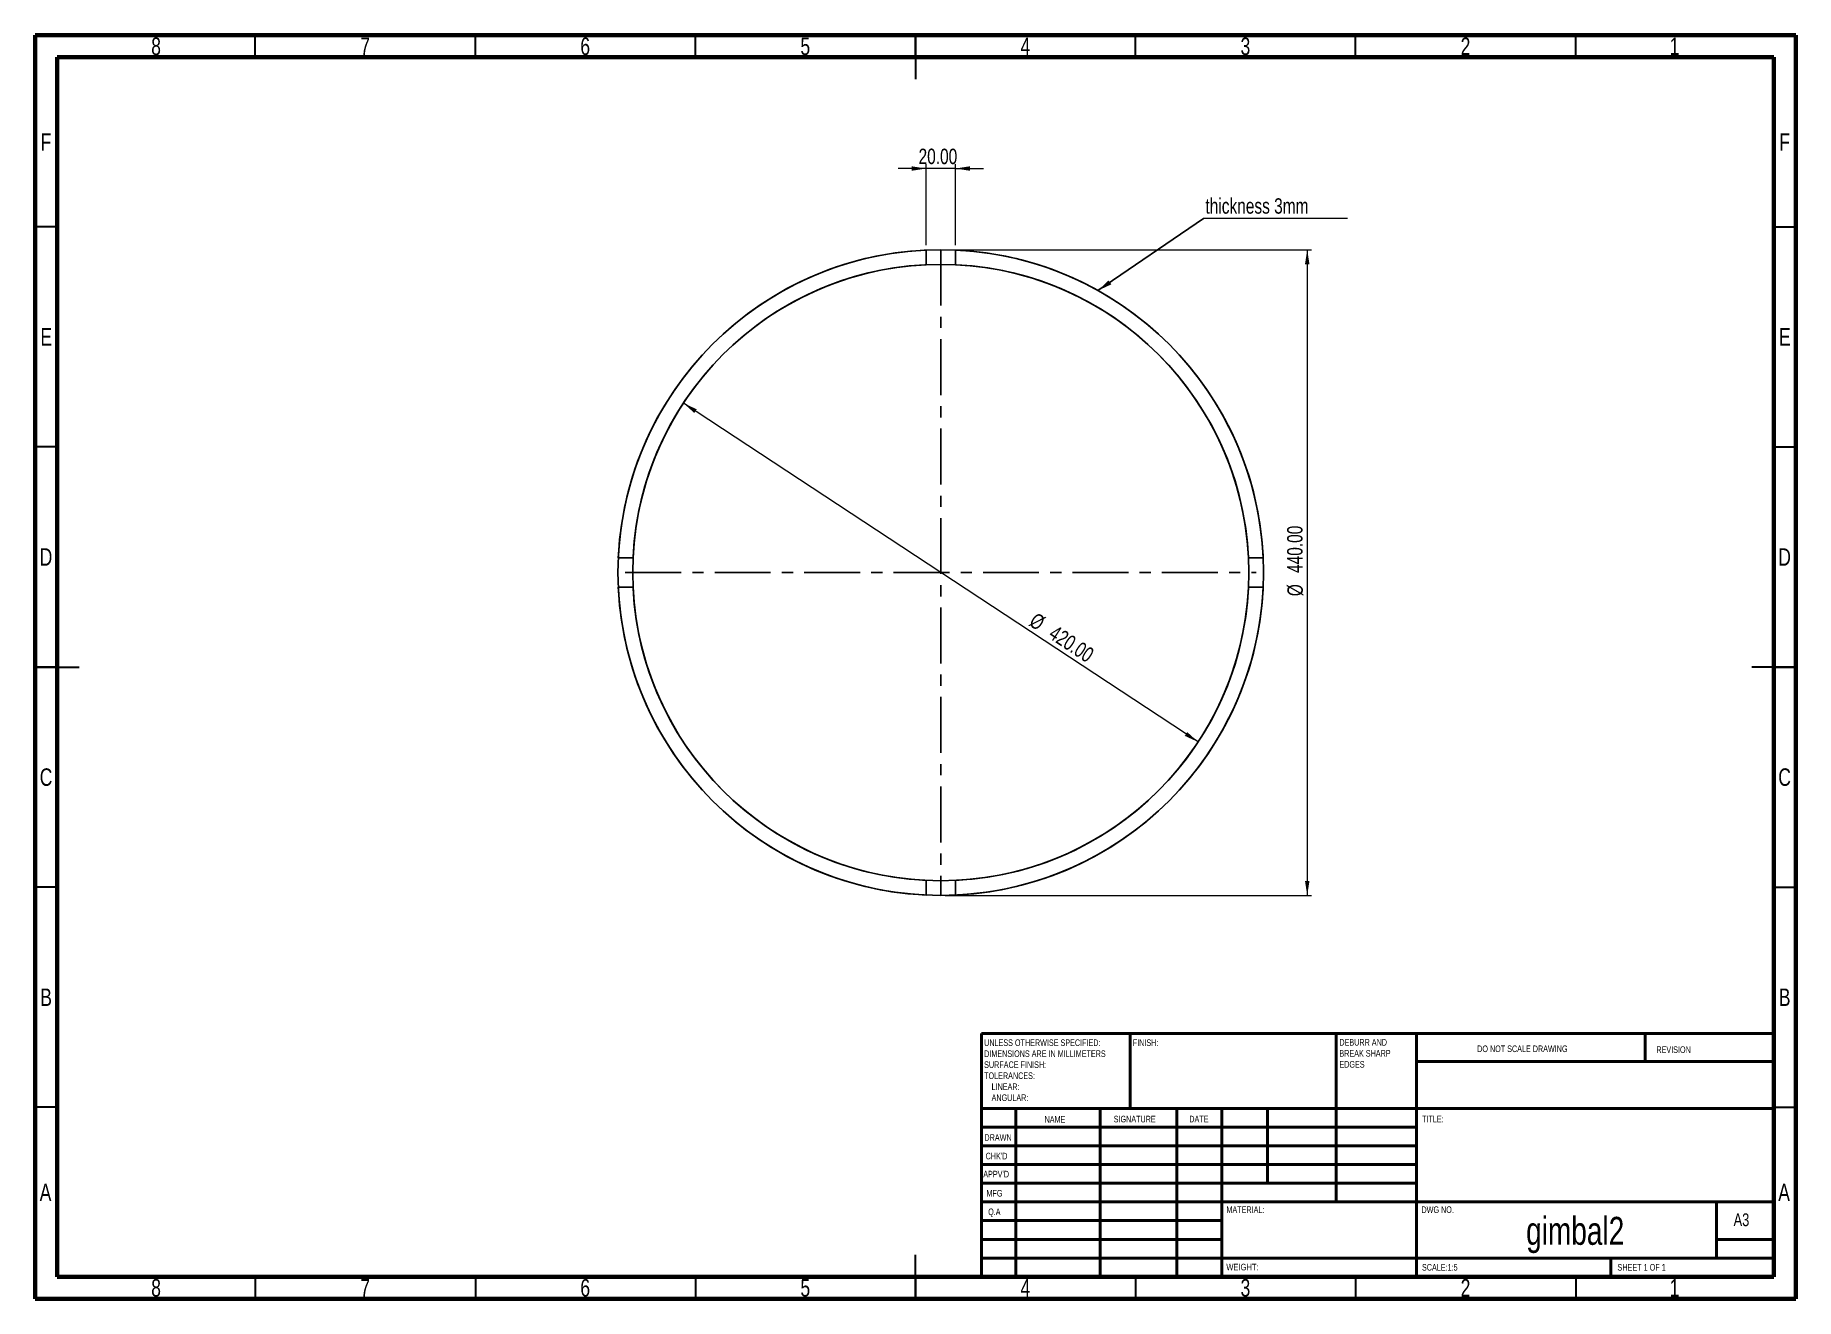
# Model space of a CAD drawing. Header units: millimetres. Extents: x 15 to 415, y 5 to 292.
import ezdxf

# ---------------------------------------------------------------- set-up
doc = ezdxf.new("R2010")
doc.units = ezdxf.units.MM
doc.linetypes.add('CENTERX2', pattern=[20.32, 12.7, -2.54, 2.54, -2.54])
doc.styles.add('SLDTEXTSTYLE0', font='TXT', dxfattribs={"width": 0.75})
doc.styles.add('SLDTEXTSTYLE1', font='TXT', dxfattribs={"width": 0.686449})
doc.styles.add('SLDTEXTSTYLE2', font='TXT', dxfattribs={"width": 0.6875})
doc.dimstyles.new('SLDDIMSTYLE0', dxfattribs={"dimtxt": 3.5, "dimasz": 3.302, "dimexe": 0, "dimexo": 0.0625, "dimgap": 0.875, "dimtad": 1, "dimlfac": 3, "dimrnd": 1e-09, "dimzin": 4, "dimdsep": 46, "dimtxsty": 'SLDTEXTSTYLE0', "dimsah": 1, "dimcen": 0, "dimadec": 0, "dimazin": 1, "dimtfac": 1, "dimtmove": 0, "dimatfit": 3, "dimfxl": 0, "dimfrac": 2, "dimtolj": 1, "dimtzin": 12, "dimarcsym": 0})
doc.dimstyles.new('SLDDIMSTYLE1', dxfattribs={"dimtxt": 3.5, "dimasz": 3.302, "dimexe": 0, "dimexo": 0.0625, "dimgap": 0.875, "dimtad": 1, "dimlfac": 3, "dimrnd": 1e-09, "dimzin": 4, "dimdsep": 46, "dimtxsty": 'SLDTEXTSTYLE0', "dimsah": 1, "dimcen": 0.09, "dimadec": 0, "dimazin": 1, "dimtfac": 1, "dimtmove": 0, "dimatfit": 0, "dimfxl": 0, "dimfrac": 2, "dimtolj": 1, "dimtzin": 12, "dimarcsym": 0})
doc.dimstyles.new('SLDDIMSTYLE2', dxfattribs={"dimtxt": 3.5, "dimasz": 3.302, "dimexe": 0, "dimexo": 0.0625, "dimgap": 0.875, "dimtad": 1, "dimlfac": 3, "dimrnd": 1e-09, "dimzin": 4, "dimdsep": 46, "dimtxsty": 'SLDTEXTSTYLE0', "dimsah": 1, "dimcen": 0.09, "dimadec": 0, "dimazin": 1, "dimtfac": 1, "dimtofl": 0, "dimtmove": 0, "dimatfit": 3, "dimfxl": 0, "dimfrac": 2, "dimtolj": 1, "dimtzin": 12, "dimarcsym": 0})
doc.dimstyles.new('SLDDIMSTYLE3', dxfattribs={"dimtxt": 0.18, "dimasz": 3.302, "dimexe": 0, "dimexo": 0.0625, "dimgap": 0, "dimtad": 0, "dimtih": 1, "dimtoh": 1, "dimdec": 0, "dimrnd": 1e-09, "dimzin": 0, "dimdsep": 46, "dimtxsty": 'Standard', "dimsah": 1, "dimcen": 0.09, "dimadec": 0, "dimazin": 0, "dimtfac": 3.302, "dimtdec": 0, "dimtofl": 0, "dimtmove": 0, "dimatfit": 3, "dimfxl": 0, "dimfrac": 2, "dimtolj": 1, "dimtzin": 0, "dimarcsym": 0})

# ---------------------------------------------------------------- blocks, each defined once
blk = doc.blocks.new('SW_NOTE_0')
at = {"color": 0, "linetype": 'Continuous', "lineweight": 0, "char_height": 1.5, "attachment_point": 1, "style": 'SLDTEXTSTYLE0'}
for s, insert in [('UNLESS OTHERWISE SPECIFIED:', (0, 1.93)), ('SURFACE FINISH:', (0, -3.07)), ('DIMENSIONS ARE IN MILLIMETERS', (0, -0.57)), ('TOLERANCES:', (0, -5.57)), ('ANGULAR:', (1.69, -10.57)), ('LINEAR:', (1.69, -8.07))]:
    blk.add_mtext(s, dxfattribs=dict(at, insert=insert))
blk = doc.blocks.new('SW_NOTE_0_1')
at = {"color": 0, "linetype": 'Continuous', "lineweight": 0, "char_height": 1.5, "attachment_point": 1, "style": 'SLDTEXTSTYLE0'}
for s, insert in [('DEBURR AND', (0, 1.93)), ('BREAK SHARP', (0, -0.57)), ('EDGES', (0, -3.07))]:
    blk.add_mtext(s, dxfattribs=dict(at, insert=insert))
blk = doc.blocks.new('_D')
at = {"color": 7, "linetype": 'Continuous', "lineweight": 0}
blk.add_line((279.21, 131.47), (162.27, 208.43), dxfattribs=at)
at = {"color": 7, "linetype": 'Continuous', "lineweight": 18}
for points in [[(162.27, 208.43), (164.75, 206.2), (165.3, 207.04)], [(279.21, 131.47), (276.74, 133.71), (276.18, 132.86)]]:
    blk.add_solid(points, dxfattribs=at)
at = {"color": 7, "linetype": 'Continuous', "lineweight": 18, "char_height": 3.5, "attachment_point": 1, "rotation": 326.6518, "style": 'SLDTEXTSTYLE0'}
for s, insert in [('%%c', (242.48, 161.04)), ('420.00', (246.92, 158.18))]:
    blk.add_mtext(s, dxfattribs=dict(at, insert=insert))
blk = doc.blocks.new('_D_1')
at = {"color": 7, "linetype": 'Continuous', "lineweight": 0}
for p, q in [((217.41, 261.72), (211.06, 261.72)), ((217.41, 244.29), (217.41, 262.72)), ((224.07, 261.72), (217.41, 261.72)), ((224.07, 244.29), (224.07, 262.72)), ((224.07, 261.72), (230.42, 261.72))]:
    blk.add_line(p, q, dxfattribs=at)
at = {"color": 7, "linetype": 'Continuous', "lineweight": 18}
for points in [[(217.41, 261.72), (214.11, 262.23), (214.11, 261.21)], [(224.07, 261.72), (227.38, 261.21), (227.38, 262.23)]]:
    blk.add_solid(points, dxfattribs=at)
at = {"color": 7, "linetype": 'Continuous', "lineweight": 18, "insert": (215.7, 266.23), "char_height": 3.5, "attachment_point": 1, "style": 'SLDTEXTSTYLE0'}
blk.add_mtext('20.00', dxfattribs=at)
blk = doc.blocks.new('_D_2')
at = {"color": 7, "linetype": 'Continuous', "lineweight": 0}
for p, q in [((221.74, 243.29), (305, 243.29)), ((304, 243.29), (304, 96.62)), ((221.74, 96.62), (305, 96.62))]:
    blk.add_line(p, q, dxfattribs=at)
at = {"color": 7, "linetype": 'Continuous', "lineweight": 18}
for points in [[(304, 243.29), (303.49, 239.99), (304.51, 239.99)], [(304, 96.62), (304.51, 99.92), (303.49, 99.92)]]:
    blk.add_solid(points, dxfattribs=at)
at = {"color": 7, "linetype": 'Continuous', "lineweight": 18, "char_height": 3.5, "attachment_point": 1, "rotation": 90, "style": 'SLDTEXTSTYLE0'}
for s, insert in [('440.00', (299.43, 169.86)), ('%%c', (299.49, 164.58))]:
    blk.add_mtext(s, dxfattribs=dict(at, insert=insert))
blk = doc.blocks.new('SW_NOTE_0_2')
at = {"color": 0, "linetype": 'Continuous', "lineweight": 0}
blk.add_line((32.74, 0), (0, 0), dxfattribs=at)
at = {"color": 0, "linetype": 'Continuous', "lineweight": 0, "insert": (0.44, 4.6), "char_height": 3.5, "attachment_point": 1, "style": 'SLDTEXTSTYLE0'}
blk.add_mtext('thickness 3mm', dxfattribs=at)

msp = doc.modelspace()

# ---------------------------------------------------------------- linework, layer by layer
at = {"color": 7, "linetype": 'Continuous', "lineweight": 70}
for p, q in [((15, 5), (15, 292)), ((15, 292), (415, 292)), ((415, 292), (415, 5)), ((20, 10), (20, 287)), ((20, 287), (410, 287)), ((410, 287), (410, 10)), ((410, 10), (20, 10)), ((415, 5), (15, 5))]:
    msp.add_line(p, q, dxfattribs=at)
at = {"color": 7, "linetype": 'Continuous', "lineweight": 35}
for p, q in [((65, 287), (65, 292)), ((115, 287), (115, 292)), ((165, 287), (165, 292)), ((215, 292), (215, 282)), ((215, 287), (215, 292)), ((265, 287), (265, 292)), ((315, 287), (315, 292)), ((365, 287), (365, 292)), ((20, 248.5), (15, 248.5)), ((410, 248.5), (415, 248.5)), ((20, 198.5), (15, 198.5)), ((410, 198.5), (415, 198.5)), ((15, 148.5), (25, 148.5)), ((20, 148.5), (15, 148.5)), ((415, 148.5), (405, 148.5)), ((410, 148.5), (415, 148.5)), ((20, 98.5), (15, 98.5)), ((410, 98.5), (415, 98.5)), ((20, 48.5), (15, 48.5)), ((410, 48.5), (415, 48.5)), ((215, 5), (215, 15)), ((65, 10), (65, 5)), ((115, 10), (115, 5)), ((165, 10), (165, 5)), ((215, 10), (215, 5)), ((265, 10), (265, 5)), ((315, 10), (315, 5)), ((365, 10), (365, 5))]:
    msp.add_line(p, q, dxfattribs=at)
at = {"color": 7, "linetype": 'Continuous', "lineweight": 25}
for p, q in [((217.4074, 243.2116), (217.4074, 239.8747)), ((224.0741, 243.2116), (224.0741, 239.8747)), ((150.8202, 173.2874), (147.4832, 173.2874)), ((293.9983, 173.2874), (290.6613, 173.2874)), ((150.8202, 166.6207), (147.4832, 166.6207)), ((293.9983, 166.6207), (290.6613, 166.6207)), ((217.4074, 100.0335), (217.4074, 96.6965)), ((224.0741, 100.0335), (224.0741, 96.6965))]:
    msp.add_line(p, q, dxfattribs=at)
at = {"color": 7, "linetype": 'CENTERX2'}
for p, q in [((220.7408, 243.2874), (220.7408, 96.6207)), ((149.0741, 169.9541), (292.4074, 169.9541))]:
    msp.add_line(p, q, dxfattribs=at)
at = {"color": 7, "linetype": 'Continuous', "lineweight": 50}
for p, q in [((230, 65.25), (410, 65.25)), ((230, 65.25), (230, 10)), ((263.8, 48.25), (263.8, 65.25)), ((310.6, 65.25), (310.6, 27)), ((328.8, 65.25), (328.8, 10)), ((380.8, 58.875), (380.8, 65.25)), ((410, 58.875), (328.8, 58.875)), ((410, 48.25), (230, 48.25)), ((237.8, 48.25), (237.8, 10)), ((256.991, 48.25), (256.991, 10)), ((274.3989, 48.25), (274.3989, 10)), ((284.6, 10), (284.6, 48.25)), ((295, 31.25), (295, 48.25)), ((328.8, 44), (230, 44)), ((328.8, 39.75), (230, 39.75)), ((328.8, 35.5), (230, 35.5)), ((328.8, 31.25), (230, 31.25)), ((284.6, 27), (230, 27)), ((284.6, 27), (410, 27)), ((397, 14.25), (397, 27)), ((284.6, 22.7499), (230, 22.7499)), ((284.6, 18.5), (230, 18.5)), ((410, 18.5), (397, 18.5)), ((230, 14.25), (410, 14.25)), ((373, 10), (373, 14.25))]:
    msp.add_line(p, q, dxfattribs=at)
at = {"color": 7, "linetype": 'Continuous'}
for radius in [73.3333, 73.3333, 70]:
    msp.add_circle((220.7408, 169.9541), radius, dxfattribs=at)
at = {"color": 7, "linetype": 'Continuous', "lineweight": 25}
for radius, start, end in [(73.3333, 92.605251, 177.394749), (73.3333, 2.605251, 87.394749), (70, 92.729403, 177.270597), (70, 2.729403, 87.270597), (73.3333, 182.605251, 267.394749), (70, 182.729403, 267.270597), (73.3333, 272.605251, 357.394749), (70, 272.729403, 357.270597)]:
    msp.add_arc((220.7408, 169.9541), radius, start, end, dxfattribs=at)

# ---------------------------------------------------------------- block references
at = {"color": 7, "linetype": 'Continuous', "lineweight": 0}
for name, p in [('SW_NOTE_0_2', (280.4336, 250.3674)), ('SW_NOTE_0_1', (311.3092, 62.0695)), ('SW_NOTE_0', (230.5937, 61.9874))]:
    msp.add_blockref(name, p, dxfattribs=at)

# ---------------------------------------------------------------- texts
for s, insert, char_height, attachment_point, style in [('8', (42.46, 291.4739), 3.9687, 2, 'SLDTEXTSTYLE0'), ('7', (89.96, 291.4739), 3.9687, 2, 'SLDTEXTSTYLE0'), ('6', (139.96, 291.4739), 3.9687, 2, 'SLDTEXTSTYLE0'), ('5', (189.96, 291.4739), 3.9687, 2, 'SLDTEXTSTYLE0'), ('4', (239.96, 291.4739), 3.9687, 2, 'SLDTEXTSTYLE0'), ('3', (289.96, 291.4739), 3.9687, 2, 'SLDTEXTSTYLE0'), ('2', (339.96, 291.4739), 3.9687, 2, 'SLDTEXTSTYLE0'), ('1', (387.46, 291.4739), 3.9687, 2, 'SLDTEXTSTYLE0'), ('F', (17.4577, 269.7239), 3.9687, 2, 'SLDTEXTSTYLE0'), ('F', (412.4577, 269.7239), 3.9687, 2, 'SLDTEXTSTYLE0'), ('E', (17.5078, 225.4739), 3.9687, 2, 'SLDTEXTSTYLE0'), ('E', (412.5078, 225.4739), 3.9687, 2, 'SLDTEXTSTYLE0'), ('D', (17.4527, 175.4739), 3.9687, 2, 'SLDTEXTSTYLE0'), ('D', (412.4527, 175.4739), 3.9687, 2, 'SLDTEXTSTYLE0'), ('C', (17.4587, 125.4739), 3.9687, 2, 'SLDTEXTSTYLE0'), ('C', (412.4587, 125.4739), 3.9687, 2, 'SLDTEXTSTYLE0'), ('B', (17.4706, 75.4739), 3.9687, 2, 'SLDTEXTSTYLE0'), ('B', (412.4706, 75.4739), 3.9687, 2, 'SLDTEXTSTYLE0'), ('FINISH:', (264.3713, 63.9193), 1.5, 1, 'SLDTEXTSTYLE0'), ('DO NOT SCALE DRAWING', (342.6146, 62.533), 1.5, 1, 'SLDTEXTSTYLE0'), ('REVISION', (383.3276, 62.3349), 1.5, 1, 'SLDTEXTSTYLE0'), ('NAME', (244.3222, 46.5015), 1.5, 1, 'SLDTEXTSTYLE0'), ('SIGNATURE', (260.0336, 46.5618), 1.5, 1, 'SLDTEXTSTYLE0'), ('DATE', (277.2147, 46.5762), 1.5, 1, 'SLDTEXTSTYLE0'), ('TITLE:', (330.0902, 46.5762), 1.5, 1, 'SLDTEXTSTYLE0'), ('DRAWN', (230.6434, 42.3848), 1.5, 1, 'SLDTEXTSTYLE1'), ("CHK'D", (230.9392, 38.1619), 1.5, 1, 'SLDTEXTSTYLE0'), ("APPV'D", (230.4017, 34.0659), 1.5, 1, 'SLDTEXTSTYLE0'), ('A', (17.3397, 31.1677), 3.9687, 2, 'SLDTEXTSTYLE0'), ('MFG', (231.124, 29.7158), 1.5, 1, 'SLDTEXTSTYLE0'), ('A', (412.3397, 31.1677), 3.9687, 2, 'SLDTEXTSTYLE0'), ('Q.A', (231.509, 25.5047), 1.5, 1, 'SLDTEXTSTYLE0'), ('MATERIAL:', (285.6459, 25.9861), 1.5, 1, 'SLDTEXTSTYLE0'), ('DWG NO.', (329.953, 25.9861), 1.5, 1, 'SLDTEXTSTYLE0'), ('A3', (400.8712, 24.4064), 2.91042, 1, 'SLDTEXTSTYLE0'), ('gimbal2', (364.8808, 23.6069), 6.35, 2, 'SLDTEXTSTYLE0'), ('WEIGHT:', (285.6178, 12.9493), 1.4986, 1, 'SLDTEXTSTYLE0'), ('SCALE:1:5', (330.074, 12.9001), 1.5, 1, 'SLDTEXTSTYLE0'), ('SHEET 1 OF 1', (374.4783, 12.9001), 1.5, 1, 'SLDTEXTSTYLE2'), ('8', (42.46, 9.4739), 3.9687, 2, 'SLDTEXTSTYLE0'), ('7', (89.96, 9.4739), 3.9687, 2, 'SLDTEXTSTYLE0'), ('6', (139.96, 9.4739), 3.9687, 2, 'SLDTEXTSTYLE0'), ('5', (189.96, 9.4739), 3.9687, 2, 'SLDTEXTSTYLE0'), ('4', (239.96, 9.4739), 3.9687, 2, 'SLDTEXTSTYLE0'), ('3', (289.96, 9.4739), 3.9687, 2, 'SLDTEXTSTYLE0'), ('2', (339.96, 9.4739), 3.9687, 2, 'SLDTEXTSTYLE0'), ('1', (387.46, 9.4739), 3.9687, 2, 'SLDTEXTSTYLE0')]:
    msp.add_mtext(s, dxfattribs=dict(at, insert=insert, char_height=char_height, attachment_point=attachment_point, style=style))

# ---------------------------------------------------------------- dimensions: what is measured, and where the dimension line sits
at = {"color": 7, "linetype": 'Continuous', "lineweight": 18}
dim = msp.add_linear_dim(base=(217.4074, 264.5006), p1=(224.0741, 243.2874), p2=(217.4074, 243.2874), dimstyle='SLDDIMSTYLE1', dxfattribs=at)
dim.commit()
dim.dimension.update_dxf_attribs({"geometry": '_D_1', "text_midpoint": (221.523, 264.5006), "dimtype": 160})
dim = msp.add_linear_dim(base=(303.9983, 96.6207), p1=(220.7408, 243.2874), p2=(220.7408, 96.6207), angle=90, text='%%c<>', dimstyle='SLDDIMSTYLE2', dxfattribs=at)
dim.commit()
dim.dimension.update_dxf_attribs({"geometry": '_D_2', "text_midpoint": (303.9983, 174.3303), "dimtype": 160})
dim = msp.add_diameter_dim_2p(p1=(279.215, 131.4733), p2=(162.2666, 208.4348), dimstyle='SLDDIMSTYLE0', dxfattribs=at)
dim.commit()
dim.dimension.update_dxf_attribs({"geometry": '_D', "text_midpoint": (248.2484, 151.8519), "dimtype": 163})

# ---------------------------------------------------------------- leaders
at = {"color": 7, "linetype": 'Continuous', "lineweight": 0}
msp.add_leader([(256.4577, 234.0015), (280.4336, 250.3674)], dimstyle='SLDDIMSTYLE3', dxfattribs=at)

doc.saveas('drawing.dxf')
